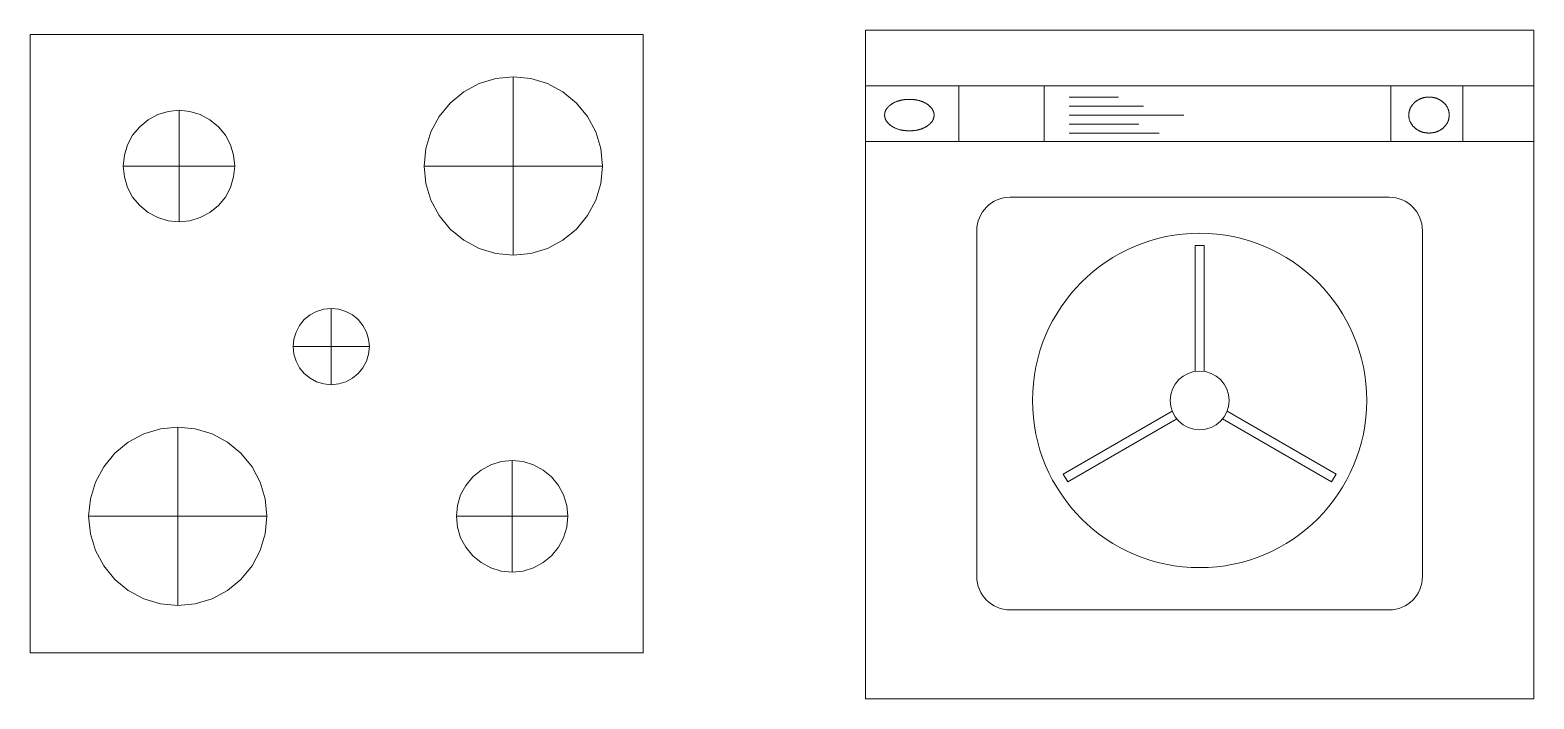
# Model space of a CAD drawing. Header units: centimetres. Extents: x 146 to 567, y 406 to 806.
# Drawn here: x 309.8 to 444.7, y 731.5 to 791.5 of the extents above; entities that cross this region are included whole.
import ezdxf

# ---------------------------------------------------------------- set-up
doc = ezdxf.new("R2010")
doc.units = ezdxf.units.CM
doc.header["$LTSCALE"] = 6.35
doc.layers.get('0').update_dxf_attribs({"lineweight": 18})

# ---------------------------------------------------------------- blocks, each defined once
blk = doc.blocks.new('Group-9')
for points in [[(361.11, 777.43, 300), (360.96, 775.87, 300), (360.5, 774.36, 300), (359.76, 772.98, 300), (358.77, 771.77, 300), (357.56, 770.77, 300), (356.17, 770.03, 300), (354.67, 769.58, 300), (353.11, 769.43, 300), (351.55, 769.58, 300), (350.05, 770.03, 300), (348.67, 770.77, 300), (347.45, 771.77, 300), (346.46, 772.98, 300), (345.72, 774.36, 300), (345.26, 775.87, 300), (345.11, 777.43, 300), (345.26, 778.99, 300), (345.72, 780.49, 300), (346.46, 781.87, 300), (347.45, 783.08, 300), (348.67, 784.08, 300), (350.05, 784.82, 300), (351.55, 785.27, 300), (353.11, 785.43, 300), (354.67, 785.27, 300), (356.17, 784.82, 300), (357.56, 784.08, 300), (358.77, 783.08, 300), (359.76, 781.87, 300), (360.5, 780.49, 300), (360.96, 778.99, 300), (361.11, 777.43, 300)], [(361.11, 777.43, 0), (360.96, 775.87, 0), (360.5, 774.36, 0), (359.76, 772.98, 0), (358.77, 771.77, 0), (357.56, 770.77, 0), (356.17, 770.03, 0), (354.67, 769.58, 0), (353.11, 769.43, 0), (351.55, 769.58, 0), (350.05, 770.03, 0), (348.67, 770.77, 0), (347.45, 771.77, 0), (346.46, 772.98, 0), (345.72, 774.36, 0), (345.26, 775.87, 0), (345.11, 777.43, 0), (345.26, 778.99, 0), (345.72, 780.49, 0), (346.46, 781.87, 0), (347.45, 783.08, 0), (348.67, 784.08, 0), (350.05, 784.82, 0), (351.55, 785.27, 0), (353.11, 785.43, 0), (354.67, 785.27, 0), (356.17, 784.82, 0), (357.56, 784.08, 0), (358.77, 783.08, 0), (359.76, 781.87, 0), (360.5, 780.49, 0), (360.96, 778.99, 0), (361.11, 777.43, 0)], [(328.11, 777.43, 300), (328.01, 776.45, 300), (327.73, 775.51, 300), (327.27, 774.65, 300), (326.65, 773.89, 300), (325.89, 773.27, 300), (325.02, 772.81, 300), (324.09, 772.52, 300), (323.11, 772.43, 300), (322.14, 772.52, 300), (321.2, 772.81, 300), (320.33, 773.27, 300), (319.58, 773.89, 300), (318.95, 774.65, 300), (318.49, 775.51, 300), (318.21, 776.45, 300), (318.11, 777.43, 300), (318.21, 778.4, 300), (318.49, 779.34, 300), (318.95, 780.2, 300), (319.58, 780.96, 300), (320.33, 781.58, 300), (321.2, 782.05, 300), (322.14, 782.33, 300), (323.11, 782.43, 300), (324.09, 782.33, 300), (325.02, 782.05, 300), (325.89, 781.58, 300), (326.65, 780.96, 300), (327.27, 780.2, 300), (327.73, 779.34, 300), (328.01, 778.4, 300), (328.11, 777.43, 300)], [(328.11, 777.43, 0), (328.01, 776.45, 0), (327.73, 775.51, 0), (327.27, 774.65, 0), (326.65, 773.89, 0), (325.89, 773.27, 0), (325.02, 772.81, 0), (324.09, 772.52, 0), (323.11, 772.43, 0), (322.14, 772.52, 0), (321.2, 772.81, 0), (320.33, 773.27, 0), (319.58, 773.89, 0), (318.95, 774.65, 0), (318.49, 775.51, 0), (318.21, 776.45, 0), (318.11, 777.43, 0), (318.21, 778.4, 0), (318.49, 779.34, 0), (318.95, 780.2, 0), (319.58, 780.96, 0), (320.33, 781.58, 0), (321.2, 782.05, 0), (322.14, 782.33, 0), (323.11, 782.43, 0), (324.09, 782.33, 0), (325.02, 782.05, 0), (325.89, 781.58, 0), (326.65, 780.96, 0), (327.27, 780.2, 0), (327.73, 779.34, 0), (328.01, 778.4, 0), (328.11, 777.43, 0)], [(340.19, 761.23, 205.28), (340.12, 760.56, 205.28), (339.93, 759.92, 205.28), (339.61, 759.33, 205.28), (339.19, 758.81, 205.28), (338.67, 758.39, 205.28), (338.08, 758.07, 205.28), (337.44, 757.88, 205.28), (336.77, 757.81, 205.28), (336.1, 757.88, 205.28), (335.46, 758.07, 205.28), (334.87, 758.39, 205.28), (334.35, 758.81, 205.28), (333.92, 759.33, 205.28), (333.61, 759.92, 205.28), (333.41, 760.56, 205.28), (333.35, 761.23, 205.28), (333.41, 761.9, 205.28), (333.61, 762.54, 205.28), (333.92, 763.13, 205.28), (334.35, 763.65, 205.28), (334.87, 764.08, 205.28), (335.46, 764.39, 205.28), (336.1, 764.59, 205.28), (336.77, 764.65, 205.28), (337.44, 764.59, 205.28), (338.08, 764.39, 205.28), (338.67, 764.08, 205.28), (339.19, 763.65, 205.28), (339.61, 763.13, 205.28), (339.93, 762.54, 205.28), (340.12, 761.9, 205.28), (340.19, 761.23, 205.28)], [(340.19, 761.23, 0), (340.12, 760.56, 0), (339.93, 759.92, 0), (339.61, 759.33, 0), (339.19, 758.81, 0), (338.67, 758.39, 0), (338.08, 758.07, 0), (337.44, 757.88, 0), (336.77, 757.81, 0), (336.1, 757.88, 0), (335.46, 758.07, 0), (334.87, 758.39, 0), (334.35, 758.81, 0), (333.92, 759.33, 0), (333.61, 759.92, 0), (333.41, 760.56, 0), (333.35, 761.23, 0), (333.41, 761.9, 0), (333.61, 762.54, 0), (333.92, 763.13, 0), (334.35, 763.65, 0), (334.87, 764.08, 0), (335.46, 764.39, 0), (336.1, 764.59, 0), (336.77, 764.65, 0), (337.44, 764.59, 0), (338.08, 764.39, 0), (338.67, 764.08, 0), (339.19, 763.65, 0), (339.61, 763.13, 0), (339.93, 762.54, 0), (340.12, 761.9, 0), (340.19, 761.23, 0)], [(331, 746.01, 300), (330.85, 744.44, 300), (330.4, 742.94, 300), (329.66, 741.56, 300), (328.66, 740.35, 300), (327.45, 739.35, 300), (326.07, 738.61, 300), (324.56, 738.16, 300), (323, 738.01, 300), (321.44, 738.16, 300), (319.94, 738.61, 300), (318.56, 739.35, 300), (317.35, 740.35, 300), (316.35, 741.56, 300), (315.61, 742.94, 300), (315.16, 744.44, 300), (315, 746.01, 300), (315.16, 747.57, 300), (315.61, 749.07, 300), (316.35, 750.45, 300), (317.35, 751.66, 300), (318.56, 752.66, 300), (319.94, 753.4, 300), (321.44, 753.85, 300), (323, 754.01, 300), (324.56, 753.85, 300), (326.07, 753.4, 300), (327.45, 752.66, 300), (328.66, 751.66, 300), (329.66, 750.45, 300), (330.4, 749.07, 300), (330.85, 747.57, 300), (331, 746.01, 300)], [(331, 746.01, 0), (330.85, 744.44, 0), (330.4, 742.94, 0), (329.66, 741.56, 0), (328.66, 740.35, 0), (327.45, 739.35, 0), (326.07, 738.61, 0), (324.56, 738.16, 0), (323, 738.01, 0), (321.44, 738.16, 0), (319.94, 738.61, 0), (318.56, 739.35, 0), (317.35, 740.35, 0), (316.35, 741.56, 0), (315.61, 742.94, 0), (315.16, 744.44, 0), (315, 746.01, 0), (315.16, 747.57, 0), (315.61, 749.07, 0), (316.35, 750.45, 0), (317.35, 751.66, 0), (318.56, 752.66, 0), (319.94, 753.4, 0), (321.44, 753.85, 0), (323, 754.01, 0), (324.56, 753.85, 0), (326.07, 753.4, 0), (327.45, 752.66, 0), (328.66, 751.66, 0), (329.66, 750.45, 0), (330.4, 749.07, 0), (330.85, 747.57, 0), (331, 746.01, 0)], [(358, 746.01, 300), (357.91, 745.03, 300), (357.62, 744.09, 300), (357.16, 743.23, 300), (356.54, 742.47, 300), (355.78, 741.85, 300), (354.92, 741.39, 300), (353.98, 741.1, 300), (353, 741.01, 300), (352.03, 741.1, 300), (351.09, 741.39, 300), (350.23, 741.85, 300), (349.47, 742.47, 300), (348.85, 743.23, 300), (348.38, 744.09, 300), (348.1, 745.03, 300), (348, 746.01, 300), (348.1, 746.98, 300), (348.38, 747.92, 300), (348.85, 748.78, 300), (349.47, 749.54, 300), (350.23, 750.16, 300), (351.09, 750.62, 300), (352.03, 750.91, 300), (353, 751.01, 300), (353.98, 750.91, 300), (354.92, 750.62, 300), (355.78, 750.16, 300), (356.54, 749.54, 300), (357.16, 748.78, 300), (357.62, 747.92, 300), (357.91, 746.98, 300), (358, 746.01, 300)], [(358, 746.01, 0), (357.91, 745.03, 0), (357.62, 744.09, 0), (357.16, 743.23, 0), (356.54, 742.47, 0), (355.78, 741.85, 0), (354.92, 741.39, 0), (353.98, 741.1, 0), (353, 741.01, 0), (352.03, 741.1, 0), (351.09, 741.39, 0), (350.23, 741.85, 0), (349.47, 742.47, 0), (348.85, 743.23, 0), (348.38, 744.09, 0), (348.1, 745.03, 0), (348, 746.01, 0), (348.1, 746.98, 0), (348.38, 747.92, 0), (348.85, 748.78, 0), (349.47, 749.54, 0), (350.23, 750.16, 0), (351.09, 750.62, 0), (352.03, 750.91, 0), (353, 751.01, 0), (353.98, 750.91, 0), (354.92, 750.62, 0), (355.78, 750.16, 0), (356.54, 749.54, 0), (357.16, 748.78, 0), (357.62, 747.92, 0), (357.91, 746.98, 0), (358, 746.01, 0)]]:
    blk.add_polyline3d(points)
for points in [[(309.74, 789.24), (309.74, 733.76), (309.74, 733.76, 300), (309.74, 789.24, 300)], [(364.75, 789.24), (309.74, 789.24), (309.74, 789.24, 300), (364.75, 789.24, 300)], [(364.75, 733.76), (364.75, 789.24), (364.75, 789.24, 300), (364.75, 733.76, 300)], [(348.67, 784.08), (348.67, 784.08, 300), (350.05, 784.82, 300), (350.05, 784.82)], [(350.05, 784.82), (350.05, 784.82, 300), (351.55, 785.27, 300), (351.55, 785.27)], [(351.55, 785.27), (351.55, 785.27, 300), (353.11, 785.43, 300), (353.11, 785.43)], [(353.11, 785.43), (353.11, 785.43, 300), (354.67, 785.27, 300), (354.67, 785.27)], [(353.11, 785.43), (353.11, 769.43), (353.11, 769.43, 300), (353.11, 785.43, 300)], [(354.67, 785.27), (354.67, 785.27, 300), (356.17, 784.82, 300), (356.17, 784.82)], [(356.17, 784.82), (356.17, 784.82, 300), (357.56, 784.08, 300), (357.56, 784.08)], [(346.46, 781.87), (346.46, 781.87, 300), (347.45, 783.08, 300), (347.45, 783.08)], [(347.45, 783.08), (347.45, 783.08, 300), (348.67, 784.08, 300), (348.67, 784.08)], [(357.56, 784.08), (357.56, 784.08, 300), (358.77, 783.08, 300), (358.77, 783.08)], [(358.77, 783.08), (358.77, 783.08, 300), (359.76, 781.87, 300), (359.76, 781.87)], [(319.58, 780.96), (319.58, 780.96, 300), (320.33, 781.58, 300), (320.33, 781.58)], [(320.33, 781.58), (320.33, 781.58, 300), (321.2, 782.05, 300), (321.2, 782.05)], [(321.2, 782.05), (321.2, 782.05, 300), (322.14, 782.33, 300), (322.14, 782.33)], [(322.14, 782.33), (322.14, 782.33, 300), (323.11, 782.43, 300), (323.11, 782.43)], [(323.11, 782.43), (323.11, 772.43), (323.11, 772.43, 300), (323.11, 782.43, 300)], [(323.11, 782.43), (323.11, 782.43, 300), (324.09, 782.33, 300), (324.09, 782.33)], [(324.09, 782.33), (324.09, 782.33, 300), (325.02, 782.05, 300), (325.02, 782.05)], [(325.02, 782.05), (325.02, 782.05, 300), (325.89, 781.58, 300), (325.89, 781.58)], [(325.89, 781.58), (325.89, 781.58, 300), (326.65, 780.96, 300), (326.65, 780.96)], [(345.72, 780.49), (345.72, 780.49, 300), (346.46, 781.87, 300), (346.46, 781.87)], [(359.76, 781.87), (359.76, 781.87, 300), (360.5, 780.49, 300), (360.5, 780.49)], [(318.49, 779.34), (318.49, 779.34, 300), (318.95, 780.2, 300), (318.95, 780.2)], [(318.95, 780.2), (318.95, 780.2, 300), (319.58, 780.96, 300), (319.58, 780.96)], [(326.65, 780.96), (326.65, 780.96, 300), (327.27, 780.2, 300), (327.27, 780.2)], [(327.27, 780.2), (327.27, 780.2, 300), (327.73, 779.34, 300), (327.73, 779.34)], [(345.26, 778.99), (345.26, 778.99, 300), (345.72, 780.49, 300), (345.72, 780.49)], [(360.5, 780.49), (360.5, 780.49, 300), (360.96, 778.99, 300), (360.96, 778.99)], [(318.21, 778.4), (318.21, 778.4, 300), (318.49, 779.34, 300), (318.49, 779.34)], [(327.73, 779.34), (327.73, 779.34, 300), (328.01, 778.4, 300), (328.01, 778.4)], [(345.11, 777.43), (345.11, 777.43, 300), (345.26, 778.99, 300), (345.26, 778.99)], [(360.96, 778.99), (360.96, 778.99, 300), (361.11, 777.43, 300), (361.11, 777.43)], [(318.11, 777.43), (318.11, 777.43, 300), (318.21, 778.4, 300), (318.21, 778.4)], [(328.11, 777.43), (318.11, 777.43), (318.11, 777.43, 300), (328.11, 777.43, 300)], [(318.21, 776.45), (318.21, 776.45, 300), (318.11, 777.43, 300), (318.11, 777.43)], [(328.01, 778.4), (328.01, 778.4, 300), (328.11, 777.43, 300), (328.11, 777.43)], [(328.11, 777.43), (328.11, 777.43, 300), (328.01, 776.45, 300), (328.01, 776.45)], [(345.26, 775.87), (345.26, 775.87, 300), (345.11, 777.43, 300), (345.11, 777.43)], [(361.11, 777.43), (345.11, 777.43), (345.11, 777.43, 300), (361.11, 777.43, 300)], [(361.11, 777.43), (361.11, 777.43, 300), (360.96, 775.87, 300), (360.96, 775.87)], [(318.49, 775.51), (318.49, 775.51, 300), (318.21, 776.45, 300), (318.21, 776.45)], [(328.01, 776.45), (328.01, 776.45, 300), (327.73, 775.51, 300), (327.73, 775.51)], [(318.95, 774.65), (318.95, 774.65, 300), (318.49, 775.51, 300), (318.49, 775.51)], [(319.58, 773.89), (319.58, 773.89, 300), (318.95, 774.65, 300), (318.95, 774.65)], [(327.27, 774.65), (327.27, 774.65, 300), (326.65, 773.89, 300), (326.65, 773.89)], [(327.73, 775.51), (327.73, 775.51, 300), (327.27, 774.65, 300), (327.27, 774.65)], [(345.72, 774.36), (345.72, 774.36, 300), (345.26, 775.87, 300), (345.26, 775.87)], [(360.96, 775.87), (360.96, 775.87, 300), (360.5, 774.36, 300), (360.5, 774.36)], [(320.33, 773.27), (320.33, 773.27, 300), (319.58, 773.89, 300), (319.58, 773.89)], [(326.65, 773.89), (326.65, 773.89, 300), (325.89, 773.27, 300), (325.89, 773.27)], [(346.46, 772.98), (346.46, 772.98, 300), (345.72, 774.36, 300), (345.72, 774.36)], [(360.5, 774.36), (360.5, 774.36, 300), (359.76, 772.98, 300), (359.76, 772.98)], [(321.2, 772.81), (321.2, 772.81, 300), (320.33, 773.27, 300), (320.33, 773.27)], [(322.14, 772.52), (322.14, 772.52, 300), (321.2, 772.81, 300), (321.2, 772.81)], [(323.11, 772.43), (323.11, 772.43, 300), (322.14, 772.52, 300), (322.14, 772.52)], [(324.09, 772.52), (324.09, 772.52, 300), (323.11, 772.43, 300), (323.11, 772.43)], [(325.02, 772.81), (325.02, 772.81, 300), (324.09, 772.52, 300), (324.09, 772.52)], [(325.89, 773.27), (325.89, 773.27, 300), (325.02, 772.81, 300), (325.02, 772.81)], [(347.45, 771.77), (347.45, 771.77, 300), (346.46, 772.98, 300), (346.46, 772.98)], [(359.76, 772.98), (359.76, 772.98, 300), (358.77, 771.77, 300), (358.77, 771.77)], [(348.67, 770.77), (348.67, 770.77, 300), (347.45, 771.77, 300), (347.45, 771.77)], [(350.05, 770.03), (350.05, 770.03, 300), (348.67, 770.77, 300), (348.67, 770.77)], [(357.56, 770.77), (357.56, 770.77, 300), (356.17, 770.03, 300), (356.17, 770.03)], [(358.77, 771.77), (358.77, 771.77, 300), (357.56, 770.77, 300), (357.56, 770.77)], [(351.55, 769.58), (351.55, 769.58, 300), (350.05, 770.03, 300), (350.05, 770.03)], [(353.11, 769.43), (353.11, 769.43, 300), (351.55, 769.58, 300), (351.55, 769.58)], [(354.67, 769.58), (354.67, 769.58, 300), (353.11, 769.43, 300), (353.11, 769.43)], [(356.17, 770.03), (356.17, 770.03, 300), (354.67, 769.58, 300), (354.67, 769.58)], [(334.35, 763.65), (334.35, 763.65, 205.28), (334.87, 764.08, 205.28), (334.87, 764.08)], [(334.87, 764.08), (334.87, 764.08, 205.28), (335.46, 764.39, 205.28), (335.46, 764.39)], [(335.46, 764.39), (335.46, 764.39, 205.28), (336.1, 764.59, 205.28), (336.1, 764.59)], [(336.1, 764.59), (336.1, 764.59, 205.28), (336.77, 764.65, 205.28), (336.77, 764.65)], [(336.77, 764.65), (336.77, 764.65, 205.28), (337.44, 764.59, 205.28), (337.44, 764.59)], [(336.77, 764.65), (336.77, 757.81), (336.77, 757.81, 205.28), (336.77, 764.65, 205.28)], [(337.44, 764.59), (337.44, 764.59, 205.28), (338.08, 764.39, 205.28), (338.08, 764.39)], [(338.08, 764.39), (338.08, 764.39, 205.28), (338.67, 764.08, 205.28), (338.67, 764.08)], [(338.67, 764.08), (338.67, 764.08, 205.28), (339.19, 763.65, 205.28), (339.19, 763.65)], [(333.41, 761.9), (333.41, 761.9, 205.28), (333.61, 762.54, 205.28), (333.61, 762.54)], [(333.61, 762.54), (333.61, 762.54, 205.28), (333.92, 763.13, 205.28), (333.92, 763.13)], [(333.92, 763.13), (333.92, 763.13, 205.28), (334.35, 763.65, 205.28), (334.35, 763.65)], [(339.19, 763.65), (339.19, 763.65, 205.28), (339.61, 763.13, 205.28), (339.61, 763.13)], [(339.61, 763.13), (339.61, 763.13, 205.28), (339.93, 762.54, 205.28), (339.93, 762.54)], [(339.93, 762.54), (339.93, 762.54, 205.28), (340.12, 761.9, 205.28), (340.12, 761.9)], [(333.35, 761.23), (333.35, 761.23, 205.28), (333.41, 761.9, 205.28), (333.41, 761.9)], [(333.41, 760.56), (333.41, 760.56, 205.28), (333.35, 761.23, 205.28), (333.35, 761.23)], [(333.35, 761.23), (340.19, 761.23), (340.19, 761.23, 205.28), (333.35, 761.23, 205.28)], [(340.12, 761.9), (340.12, 761.9, 205.28), (340.19, 761.23, 205.28), (340.19, 761.23)], [(340.19, 761.23), (340.19, 761.23, 205.28), (340.12, 760.56, 205.28), (340.12, 760.56)], [(333.61, 759.92), (333.61, 759.92, 205.28), (333.41, 760.56, 205.28), (333.41, 760.56)], [(333.92, 759.33), (333.92, 759.33, 205.28), (333.61, 759.92, 205.28), (333.61, 759.92)], [(339.93, 759.92), (339.93, 759.92, 205.28), (339.61, 759.33, 205.28), (339.61, 759.33)], [(340.12, 760.56), (340.12, 760.56, 205.28), (339.93, 759.92, 205.28), (339.93, 759.92)], [(334.35, 758.81), (334.35, 758.81, 205.28), (333.92, 759.33, 205.28), (333.92, 759.33)], [(334.87, 758.39), (334.87, 758.39, 205.28), (334.35, 758.81, 205.28), (334.35, 758.81)], [(339.19, 758.81), (339.19, 758.81, 205.28), (338.67, 758.39, 205.28), (338.67, 758.39)], [(339.61, 759.33), (339.61, 759.33, 205.28), (339.19, 758.81, 205.28), (339.19, 758.81)], [(335.46, 758.07), (335.46, 758.07, 205.28), (334.87, 758.39, 205.28), (334.87, 758.39)], [(336.1, 757.88), (336.1, 757.88, 205.28), (335.46, 758.07, 205.28), (335.46, 758.07)], [(336.77, 757.81), (336.77, 757.81, 205.28), (336.1, 757.88, 205.28), (336.1, 757.88)], [(337.44, 757.88), (337.44, 757.88, 205.28), (336.77, 757.81, 205.28), (336.77, 757.81)], [(338.08, 758.07), (338.08, 758.07, 205.28), (337.44, 757.88, 205.28), (337.44, 757.88)], [(338.67, 758.39), (338.67, 758.39, 205.28), (338.08, 758.07, 205.28), (338.08, 758.07)], [(318.56, 752.66), (318.56, 752.66, 300), (319.94, 753.4, 300), (319.94, 753.4)], [(319.94, 753.4), (319.94, 753.4, 300), (321.44, 753.85, 300), (321.44, 753.85)], [(321.44, 753.85), (321.44, 753.85, 300), (323, 754.01, 300), (323, 754.01)], [(323, 754.01), (323, 754.01, 300), (324.56, 753.85, 300), (324.56, 753.85)], [(323, 754.01), (323, 738.01), (323, 738.01, 300), (323, 754.01, 300)], [(324.56, 753.85), (324.56, 753.85, 300), (326.07, 753.4, 300), (326.07, 753.4)], [(326.07, 753.4), (326.07, 753.4, 300), (327.45, 752.66, 300), (327.45, 752.66)], [(317.35, 751.66), (317.35, 751.66, 300), (318.56, 752.66, 300), (318.56, 752.66)], [(327.45, 752.66), (327.45, 752.66, 300), (328.66, 751.66, 300), (328.66, 751.66)], [(315.61, 749.07), (315.61, 749.07, 300), (316.35, 750.45, 300), (316.35, 750.45)], [(316.35, 750.45), (316.35, 750.45, 300), (317.35, 751.66, 300), (317.35, 751.66)], [(328.66, 751.66), (328.66, 751.66, 300), (329.66, 750.45, 300), (329.66, 750.45)], [(329.66, 750.45), (329.66, 750.45, 300), (330.4, 749.07, 300), (330.4, 749.07)], [(350.23, 750.16), (350.23, 750.16, 300), (351.09, 750.62, 300), (351.09, 750.62)], [(351.09, 750.62), (351.09, 750.62, 300), (352.03, 750.91, 300), (352.03, 750.91)], [(352.03, 750.91), (352.03, 750.91, 300), (353, 751.01, 300), (353, 751.01)], [(353, 751.01), (353, 741.01), (353, 741.01, 300), (353, 751.01, 300)], [(353, 751.01), (353, 751.01, 300), (353.98, 750.91, 300), (353.98, 750.91)], [(353.98, 750.91), (353.98, 750.91, 300), (354.92, 750.62, 300), (354.92, 750.62)], [(354.92, 750.62), (354.92, 750.62, 300), (355.78, 750.16, 300), (355.78, 750.16)], [(315.16, 747.57), (315.16, 747.57, 300), (315.61, 749.07, 300), (315.61, 749.07)], [(330.4, 749.07), (330.4, 749.07, 300), (330.85, 747.57, 300), (330.85, 747.57)], [(348.85, 748.78), (348.85, 748.78, 300), (349.47, 749.54, 300), (349.47, 749.54)], [(349.47, 749.54), (349.47, 749.54, 300), (350.23, 750.16, 300), (350.23, 750.16)], [(355.78, 750.16), (355.78, 750.16, 300), (356.54, 749.54, 300), (356.54, 749.54)], [(356.54, 749.54), (356.54, 749.54, 300), (357.16, 748.78, 300), (357.16, 748.78)], [(348.1, 746.98), (348.1, 746.98, 300), (348.38, 747.92, 300), (348.38, 747.92)], [(348.38, 747.92), (348.38, 747.92, 300), (348.85, 748.78, 300), (348.85, 748.78)], [(357.16, 748.78), (357.16, 748.78, 300), (357.62, 747.92, 300), (357.62, 747.92)], [(357.62, 747.92), (357.62, 747.92, 300), (357.91, 746.98, 300), (357.91, 746.98)], [(315, 746.01), (315, 746.01, 300), (315.16, 747.57, 300), (315.16, 747.57)], [(330.85, 747.57), (330.85, 747.57, 300), (331, 746.01, 300), (331, 746.01)], [(348, 746.01), (348, 746.01, 300), (348.1, 746.98, 300), (348.1, 746.98)], [(357.91, 746.98), (357.91, 746.98, 300), (358, 746.01, 300), (358, 746.01)], [(315.16, 744.44), (315.16, 744.44, 300), (315, 746.01, 300), (315, 746.01)], [(315, 746.01), (331, 746.01), (331, 746.01, 300), (315, 746.01, 300)], [(331, 746.01), (331, 746.01, 300), (330.85, 744.44, 300), (330.85, 744.44)], [(348, 746.01), (358, 746.01), (358, 746.01, 300), (348, 746.01, 300)], [(348.1, 745.03), (348.1, 745.03, 300), (348, 746.01, 300), (348, 746.01)], [(348.38, 744.09), (348.38, 744.09, 300), (348.1, 745.03, 300), (348.1, 745.03)], [(357.91, 745.03), (357.91, 745.03, 300), (357.62, 744.09, 300), (357.62, 744.09)], [(358, 746.01), (358, 746.01, 300), (357.91, 745.03, 300), (357.91, 745.03)], [(315.61, 742.94), (315.61, 742.94, 300), (315.16, 744.44, 300), (315.16, 744.44)], [(330.85, 744.44), (330.85, 744.44, 300), (330.4, 742.94, 300), (330.4, 742.94)], [(348.85, 743.23), (348.85, 743.23, 300), (348.38, 744.09, 300), (348.38, 744.09)], [(357.62, 744.09), (357.62, 744.09, 300), (357.16, 743.23, 300), (357.16, 743.23)], [(316.35, 741.56), (316.35, 741.56, 300), (315.61, 742.94, 300), (315.61, 742.94)], [(330.4, 742.94), (330.4, 742.94, 300), (329.66, 741.56, 300), (329.66, 741.56)], [(349.47, 742.47), (349.47, 742.47, 300), (348.85, 743.23, 300), (348.85, 743.23)], [(350.23, 741.85), (350.23, 741.85, 300), (349.47, 742.47, 300), (349.47, 742.47)], [(356.54, 742.47), (356.54, 742.47, 300), (355.78, 741.85, 300), (355.78, 741.85)], [(357.16, 743.23), (357.16, 743.23, 300), (356.54, 742.47, 300), (356.54, 742.47)], [(317.35, 740.35), (317.35, 740.35, 300), (316.35, 741.56, 300), (316.35, 741.56)], [(329.66, 741.56), (329.66, 741.56, 300), (328.66, 740.35, 300), (328.66, 740.35)], [(351.09, 741.39), (351.09, 741.39, 300), (350.23, 741.85, 300), (350.23, 741.85)], [(352.03, 741.1), (352.03, 741.1, 300), (351.09, 741.39, 300), (351.09, 741.39)], [(353, 741.01), (353, 741.01, 300), (352.03, 741.1, 300), (352.03, 741.1)], [(353.98, 741.1), (353.98, 741.1, 300), (353, 741.01, 300), (353, 741.01)], [(354.92, 741.39), (354.92, 741.39, 300), (353.98, 741.1, 300), (353.98, 741.1)], [(355.78, 741.85), (355.78, 741.85, 300), (354.92, 741.39, 300), (354.92, 741.39)], [(318.56, 739.35), (318.56, 739.35, 300), (317.35, 740.35, 300), (317.35, 740.35)], [(328.66, 740.35), (328.66, 740.35, 300), (327.45, 739.35, 300), (327.45, 739.35)], [(319.94, 738.61), (319.94, 738.61, 300), (318.56, 739.35, 300), (318.56, 739.35)], [(321.44, 738.16), (321.44, 738.16, 300), (319.94, 738.61, 300), (319.94, 738.61)], [(326.07, 738.61), (326.07, 738.61, 300), (324.56, 738.16, 300), (324.56, 738.16)], [(327.45, 739.35), (327.45, 739.35, 300), (326.07, 738.61, 300), (326.07, 738.61)], [(323, 738.01), (323, 738.01, 300), (321.44, 738.16, 300), (321.44, 738.16)], [(324.56, 738.16), (324.56, 738.16, 300), (323, 738.01, 300), (323, 738.01)], [(309.74, 733.76), (364.75, 733.76), (364.75, 733.76, 300), (309.74, 733.76, 300)]]:
    blk.add_3dface(points)
blk = doc.blocks.new('Group-10')
for p, q in [((444.7, 789.63), (384.7, 789.63)), ((384.7, 789.63), (384.7, 729.63)), ((444.7, 729.63), (444.7, 789.63)), ((444.7, 784.63), (384.7, 784.63)), ((393.09, 779.63), (393.09, 784.63)), ((400.76, 779.63), (400.76, 784.63)), ((431.85, 779.63), (431.85, 784.63)), ((438.31, 779.63), (438.31, 784.63)), ((402.98, 783.61), (407.42, 783.61)), ((402.98, 782.81), (409.65, 782.81)), ((402.98, 782), (413.28, 782)), ((402.98, 781.19), (409.24, 781.19)), ((402.98, 780.39), (411.06, 780.39)), ((444.7, 779.63), (384.7, 779.63)), ((431.7, 774.63), (397.7, 774.63)), ((394.7, 771.63), (394.7, 740.61)), ((434.7, 740.61), (434.7, 771.63)), ((414.29, 759.01), (414.29, 770.3)), ((414.29, 770.3), (415.1, 770.3)), ((415.1, 770.3), (415.1, 759.01)), ((402.46, 749.79), (412.24, 755.43)), ((412.64, 754.74), (402.87, 749.09)), ((426.54, 749.1), (416.76, 754.75)), ((417.17, 755.45), (426.94, 749.8)), ((402.87, 749.09), (402.46, 749.79)), ((426.94, 749.8), (426.54, 749.1)), ((397.7, 737.61), (431.7, 737.61)), ((384.7, 729.63), (444.7, 729.63))]:
    blk.add_line(p, q)
for radius in [15, 2.64]:
    blk.add_circle((414.7, 756.4), radius)
for centre, start, end in [((397.7, 771.63), 90, 180), ((431.7, 771.63), 0, 90), ((397.7, 740.61), 180, 270), ((431.7, 740.61), 270, 0)]:
    blk.add_arc(centre, 3, start, end)
for points, knots in [([(390.87, 782), (390.87, 782.15), (390.75, 782.49), (390.44, 782.86), (389.97, 783.16), (389.4, 783.35), (388.87, 783.41), (388.65, 783.41), (388.43, 783.41), (387.9, 783.35), (387.33, 783.16), (386.97, 782.93), (386.77, 782.76), (386.54, 782.49), (386.43, 782.15), (386.43, 782), (386.43, 781.86), (386.54, 781.51), (386.86, 781.14), (387.33, 780.84), (387.9, 780.65), (388.43, 780.59), (388.65, 780.59), (388.87, 780.59), (389.4, 780.65), (389.97, 780.84), (390.33, 781.07), (390.53, 781.24), (390.76, 781.51), (390.87, 781.86), (390.87, 782)], [0, 0, 0, 1, 2, 3, 4, 5, 6, 6, 7, 8, 9, 10, 11, 12, 13, 13, 14, 15, 16, 17, 18, 19, 19, 20, 21, 22, 23, 24, 25, 26, 26, 26]), ([(437.1, 782), (437.1, 782.31), (436.86, 782.85), (436.47, 783.25), (435.96, 783.52), (435.49, 783.62), (435.28, 783.62), (435.08, 783.62), (434.6, 783.52), (434.1, 783.25), (433.8, 782.94), (433.58, 782.61), (433.47, 782.18), (433.47, 782), (433.47, 781.69), (433.71, 781.15), (434.1, 780.75), (434.61, 780.48), (435.08, 780.39), (435.28, 780.39), (435.49, 780.39), (435.96, 780.48), (436.47, 780.75), (436.77, 781.06), (436.99, 781.39), (437.1, 781.82), (437.1, 782)], [0, 0, 0, 1, 2, 3, 4, 5, 5, 6, 7, 8, 9, 10, 11, 11, 12, 13, 14, 15, 16, 16, 17, 18, 19, 20, 21, 22, 22, 22])]:
    blk.add_open_spline(points, degree=2, knots=knots)

msp = doc.modelspace()

# ---------------------------------------------------------------- block references
at = {"color": 7}
for name in ['Group-9', 'Group-10']:
    msp.add_blockref(name, (0.025, 1.854526), dxfattribs=at)

doc.saveas('drawing.dxf')
